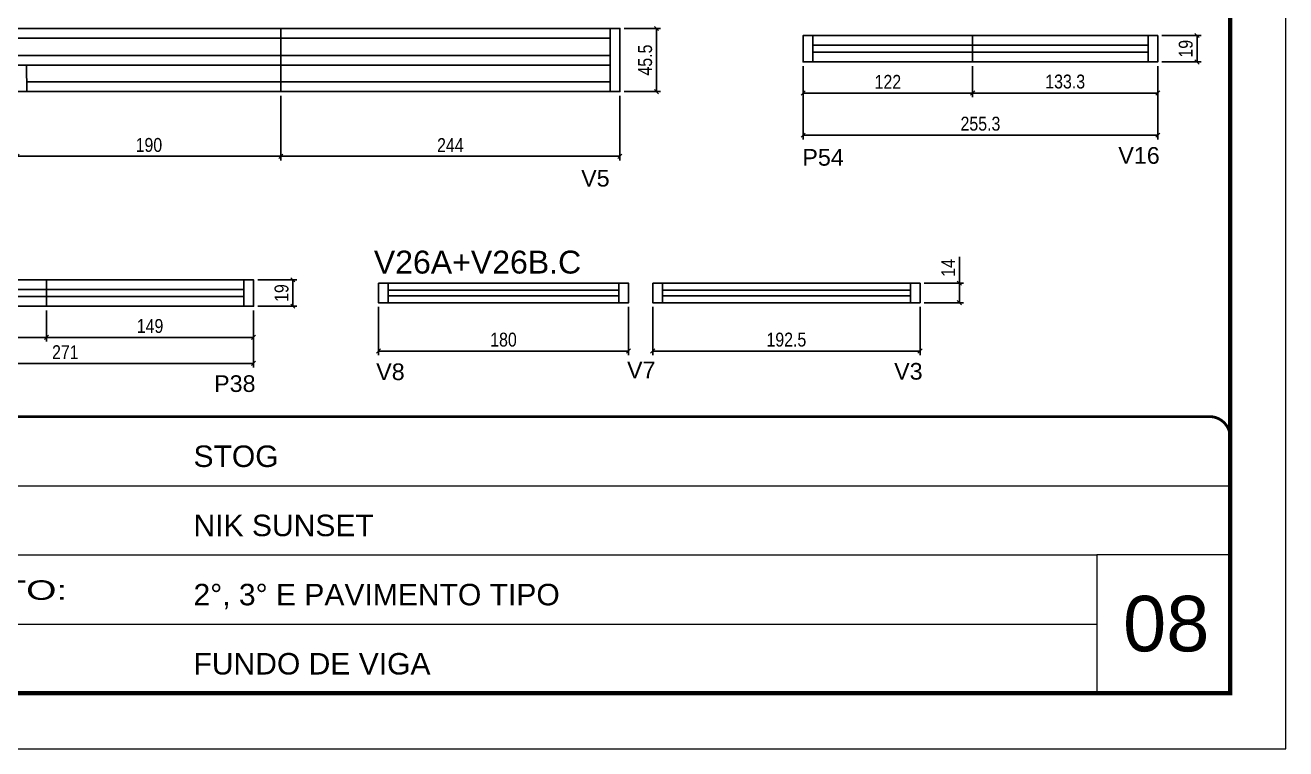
# Model space of a CAD drawing. Header units: millimetres. Extents: x 2437 to 8691, y -1523 to 4121.
# Drawn here: x 7783 to 8691, y 1922 to 2443 of the extents above; entities that cross this region are included whole.
import ezdxf

# ---------------------------------------------------------------- set-up
doc = ezdxf.new("R2010")
doc.units = ezdxf.units.MM
doc.linetypes.add('CONTINUO', pattern=[0])
doc.linetypes.add('DASHED', pattern=[0.75, 0.5, -0.25])
for name, color, linetype in [('5', 5, 'Continuous'), ('COTA', 241, 'Continuous'), ('NOMENCLATURA', 7, 'Continuous'), ('Painéis', 200, 'Continuous'), ('SARR_2.2x7', 40, 'Continuous'), ('SARR_EDITAR', 141, 'Continuous')]:
    doc.layers.add(name, color=color, linetype=linetype)
for name, color, linetype, lineweight in [('CARIMBO', 255, 'Continuous', 9), ('Folhas', 255, 'Continuous', 9), ('SARRAFO DE PRESSAO', 251, 'DASHED', 9)]:
    doc.layers.add(name, color=color, linetype=linetype, lineweight=lineweight)
doc.styles.add('ARIAL', font='arial.ttf')
doc.styles.add('COTA TECNICA', font='techl___.ttf', dxfattribs={"height": 10})
doc.styles.add('COTA TECNICA-50', font='techl___.ttf', dxfattribs={"height": 10})
doc.styles.get("Standard").update_dxf_attribs({"font": 'arial.ttf'})
doc.styles.add('Tecnologia', font='')
doc.styles.get('Tecnologia').set_extended_font_data('Forgotten Futurist')
doc.dimstyles.new('COTA PAINEL-50', dxfattribs={"dimtxt": 10, "dimasz": 3, "dimexe": 3, "dimexo": 3, "dimgap": 3, "dimtad": 1, "dimdec": 1, "dimzin": 12, "dimdsep": 46, "dimtxsty": 'COTA TECNICA-50', "dimblk1": 'OBLIQUE', "dimblk2": 'OBLIQUE', "dimsah": 1, "dimcen": 0.9, "dimclrd": 4, "dimclre": 4, "dimclrt": 240, "dimadec": 1, "dimazin": 3, "dimtfac": 1, "dimtdec": 1, "dimtmove": 0, "dimatfit": 3, "dimfxl": 1, "dimtolj": 1, "dimtzin": 12, "dimarcsym": 0})
doc.dimstyles.new('PAINEL', dxfattribs={"dimtxt": 10, "dimasz": 3, "dimexe": 3, "dimexo": 3, "dimgap": 3, "dimtad": 1, "dimdec": 1, "dimzin": 12, "dimdsep": 46, "dimtxsty": 'COTA TECNICA', "dimblk1": 'OBLIQUE', "dimblk2": 'OBLIQUE', "dimsah": 1, "dimcen": 0.9, "dimclrd": 4, "dimclre": 4, "dimclrt": 240, "dimadec": 1, "dimazin": 3, "dimtfac": 1, "dimtdec": 1, "dimtmove": 0, "dimatfit": 3, "dimfxl": 1, "dimtolj": 1, "dimtzin": 12, "dimarcsym": 0})

# ---------------------------------------------------------------- blocks, each defined once
blk = doc.blocks.new('9999999999')
at = {"color": 30, "linetype": 'CONTINUO'}
for p, q in [((98564.56, 34379.64), (99583.98, 34379.64)), ((98564.56, 34329.83), (99487.98, 34329.83)), ((99583.98, 34329.83), (99487.98, 34329.83)), ((99487.98, 34329.83), (99487.98, 34230.21)), ((98564.56, 34280.02), (99487.98, 34280.02))]:
    blk.add_line(p, q, dxfattribs=at)
at = {"color": 30, "linetype": 'CONTINUO', "const_width": 2}
blk.add_lwpolyline([(99583.98, 34230.21), (99583.98, 34414.45, 0.414214), (99568.98, 34429.45), (98228.98, 34429.45, 0.414214), (98213.98, 34414.45), (98213.98, 34245.21, 0.414214), (98228.98, 34230.21), (99583.98, 34230.21)], format="xyb", dxfattribs=at)
at = {"layer": 'Folhas'}
blk.add_lwpolyline([(98138.98, 34190.21), (99623.98, 34190.21), (99623.98, 35240.21), (98138.98, 35240.21)], close=True, dxfattribs=at)
at = {"layer": 'Folhas', "color": 30, "const_width": 3}
blk.add_lwpolyline([(98213.98, 34230.21), (99583.98, 34230.21), (99583.98, 35200.21), (98213.98, 35200.21)], close=True, dxfattribs=at)
at = {"color": 7, "linetype": 'Continuous', "ltscale": 5, "style": 'ARIAL'}
for s, height, p in [('STOG', 15.483, (98837.68, 34393.13)), ('NIK SUNSET', 15.483, (98837.68, 34343.32)), ('2°, 3° E PAVIMENTO TIPO', 15.4829, (98837.68, 34293.51)), ('FUNDO DE VIGA', 15.4829, (98837.68, 34243.7))]:
    blk.add_text(s, height=height, dxfattribs=at).set_placement(p)
at = {"layer": 'Folhas', "color": 7, "style": 'Tecnologia', "width": 1.5}
blk.add_text('PAVIMENTO:', height=14, dxfattribs=at).set_placement((98573.65, 34297.5))
blk = doc.blocks.new('_Oblique')
at = {"color": 0, "linetype": 'ByBlock', "lineweight": -2}
blk.add_line((-0.5, -0.5), (0.5, 0.5), dxfattribs=at)
blk = doc.blocks.new('*D105')
at = {"layer": 'COTA', "color": 4, "lineweight": -2, "transparency": 16777216}
for p, q in [((7967.45, 2392.48), (7967.45, 2345.91)), ((8211.45, 2392.48), (8211.45, 2345.91)), ((7967.45, 2348.91), (8211.45, 2348.91))]:
    blk.add_line(p, q, dxfattribs=at)
at = {"layer": 'Defpoints', "color": 0, "transparency": 16777216}
for p in [(7967.45, 2395.48), (8211.45, 2395.48), (8211.45, 2348.91)]:
    blk.add_point(p, dxfattribs=at)
at = {"layer": 'COTA', "color": 4, "lineweight": -2, "transparency": 16777216, "xscale": 3, "yscale": 3, "zscale": 3, "rotation": 180}
blk.add_blockref('_Oblique', (7967.45, 2348.91), dxfattribs=at)
at = {"layer": 'COTA', "color": 4, "lineweight": -2, "transparency": 16777216, "xscale": 3, "yscale": 3, "zscale": 3}
blk.add_blockref('_Oblique', (8211.45, 2348.91), dxfattribs=at)
at = {"layer": 'COTA', "color": 240, "transparency": 16777216, "insert": (8089.45, 2356.99), "char_height": 10, "attachment_point": 5, "style": 'COTA TECNICA'}
blk.add_mtext('\\A1;244', dxfattribs=at)
blk = doc.blocks.new('*D14')
at = {"layer": 'COTA', "color": 4, "lineweight": -2, "transparency": 16777216}
for p, q in [((7777.45, 2392.48), (7777.45, 2345.91)), ((7967.45, 2392.48), (7967.45, 2345.91)), ((7777.45, 2348.91), (7967.45, 2348.91))]:
    blk.add_line(p, q, dxfattribs=at)
at = {"layer": 'Defpoints', "color": 0, "transparency": 16777216}
for p in [(7777.45, 2395.48), (7967.45, 2395.48), (7967.45, 2348.91)]:
    blk.add_point(p, dxfattribs=at)
at = {"layer": 'COTA', "color": 4, "lineweight": -2, "transparency": 16777216, "xscale": 3, "yscale": 3, "zscale": 3, "rotation": 180}
blk.add_blockref('_Oblique', (7777.45, 2348.91), dxfattribs=at)
at = {"layer": 'COTA', "color": 4, "lineweight": -2, "transparency": 16777216, "xscale": 3, "yscale": 3, "zscale": 3}
blk.add_blockref('_Oblique', (7967.45, 2348.91), dxfattribs=at)
at = {"layer": 'COTA', "color": 240, "transparency": 16777216, "insert": (7872.45, 2357.04), "char_height": 10, "attachment_point": 5, "style": 'COTA TECNICA-50'}
blk.add_mtext('\\A1;190', dxfattribs=at)
blk = doc.blocks.new('*D89')
at = {"layer": 'COTA', "color": 4, "lineweight": -2, "transparency": 16777216}
for p, q in [((8601.68, 2435.88), (8629.94, 2435.88)), ((8626.94, 2416.88), (8626.94, 2435.88)), ((8601.68, 2416.88), (8629.94, 2416.88))]:
    blk.add_line(p, q, dxfattribs=at)
at = {"layer": 'Defpoints', "color": 0, "transparency": 16777216}
for p in [(8598.68, 2435.88), (8626.94, 2435.88), (8598.68, 2416.88)]:
    blk.add_point(p, dxfattribs=at)
at = {"layer": 'COTA', "color": 4, "lineweight": -2, "transparency": 16777216, "xscale": 3, "yscale": 3, "zscale": 3}
for p, rotation in [((8626.94, 2435.88), 90), ((8626.94, 2416.88), 270)]:
    blk.add_blockref('_Oblique', p, dxfattribs=dict(at, rotation=rotation))
at = {"layer": 'COTA', "color": 240, "transparency": 16777216, "insert": (8618.86, 2426.38), "char_height": 10, "attachment_point": 5, "rotation": 90, "style": 'COTA TECNICA'}
blk.add_mtext('\\A1;19', dxfattribs=at)
blk = doc.blocks.new('*D90')
at = {"layer": 'COTA', "color": 4, "linetype": 'ByBlock', "lineweight": -2, "transparency": 16777216}
for p, q in [((8343.39, 2413.88), (8343.39, 2391.48)), ((8465.39, 2413.88), (8465.39, 2391.48)), ((8343.39, 2394.48), (8465.39, 2394.48))]:
    blk.add_line(p, q, dxfattribs=at)
at = {"layer": 'Defpoints', "color": 0, "linetype": 'ByBlock', "transparency": 16777216}
for p in [(8343.39, 2416.88), (8465.39, 2416.88), (8465.39, 2394.48)]:
    blk.add_point(p, dxfattribs=at)
at = {"layer": 'COTA', "color": 4, "linetype": 'ByBlock', "lineweight": -2, "transparency": 16777216, "xscale": 3, "yscale": 3, "zscale": 3, "rotation": 180}
blk.add_blockref('_Oblique', (8343.39, 2394.48), dxfattribs=at)
at = {"layer": 'COTA', "color": 4, "linetype": 'ByBlock', "lineweight": -2, "transparency": 16777216, "xscale": 3, "yscale": 3, "zscale": 3}
blk.add_blockref('_Oblique', (8465.39, 2394.48), dxfattribs=at)
at = {"layer": 'COTA', "color": 240, "linetype": 'ByBlock', "transparency": 16777216, "insert": (8404.39, 2402.54), "char_height": 10, "attachment_point": 5, "style": 'COTA TECNICA-50'}
blk.add_mtext('\\A1;122', dxfattribs=at)
blk = doc.blocks.new('*D91')
at = {"layer": 'COTA', "color": 4, "linetype": 'ByBlock', "lineweight": -2, "transparency": 16777216}
for p, q in [((8465.39, 2413.88), (8465.39, 2391.48)), ((8598.68, 2413.88), (8598.68, 2391.48)), ((8465.39, 2394.48), (8598.68, 2394.48))]:
    blk.add_line(p, q, dxfattribs=at)
at = {"layer": 'Defpoints', "color": 0, "linetype": 'ByBlock', "transparency": 16777216}
for p in [(8465.39, 2416.88), (8598.68, 2416.88), (8598.68, 2394.48)]:
    blk.add_point(p, dxfattribs=at)
at = {"layer": 'COTA', "color": 4, "linetype": 'ByBlock', "lineweight": -2, "transparency": 16777216, "xscale": 3, "yscale": 3, "zscale": 3, "rotation": 180}
blk.add_blockref('_Oblique', (8465.39, 2394.48), dxfattribs=at)
at = {"layer": 'COTA', "color": 4, "linetype": 'ByBlock', "lineweight": -2, "transparency": 16777216, "xscale": 3, "yscale": 3, "zscale": 3}
blk.add_blockref('_Oblique', (8598.68, 2394.48), dxfattribs=at)
at = {"layer": 'COTA', "color": 240, "linetype": 'ByBlock', "transparency": 16777216, "insert": (8532.03, 2402.7), "char_height": 10, "attachment_point": 5, "style": 'COTA TECNICA-50'}
blk.add_mtext('\\A1;133.3', dxfattribs=at)
blk = doc.blocks.new('*D159')
at = {"layer": 'COTA', "color": 4, "lineweight": -2, "transparency": 16777216}
for p, q in [((8343.39, 2413.88), (8343.39, 2361.14)), ((8598.68, 2413.88), (8598.68, 2361.14)), ((8343.39, 2364.14), (8598.68, 2364.14))]:
    blk.add_line(p, q, dxfattribs=at)
at = {"layer": 'Defpoints', "color": 0, "transparency": 16777216}
for p in [(8343.39, 2416.88), (8598.68, 2416.88), (8598.68, 2364.14)]:
    blk.add_point(p, dxfattribs=at)
at = {"layer": 'COTA', "color": 4, "lineweight": -2, "transparency": 16777216, "xscale": 3, "yscale": 3, "zscale": 3, "rotation": 180}
blk.add_blockref('_Oblique', (8343.39, 2364.14), dxfattribs=at)
at = {"layer": 'COTA', "color": 4, "lineweight": -2, "transparency": 16777216, "xscale": 3, "yscale": 3, "zscale": 3}
blk.add_blockref('_Oblique', (8598.68, 2364.14), dxfattribs=at)
at = {"layer": 'COTA', "color": 240, "transparency": 16777216, "insert": (8471.03, 2372.36), "char_height": 10, "attachment_point": 5, "style": 'COTA TECNICA'}
blk.add_mtext('\\A1;255.3', dxfattribs=at)
blk = doc.blocks.new('*D160')
at = {"layer": 'COTA', "color": 4, "lineweight": -2, "transparency": 16777216}
for p, q in [((8214.45, 2440.98), (8240.8, 2440.98)), ((8237.8, 2440.98), (8237.8, 2395.48)), ((8214.45, 2395.48), (8240.8, 2395.48))]:
    blk.add_line(p, q, dxfattribs=at)
at = {"layer": 'Defpoints', "color": 0, "transparency": 16777216}
for p in [(8211.45, 2440.98), (8211.45, 2395.48), (8237.8, 2395.48)]:
    blk.add_point(p, dxfattribs=at)
at = {"layer": 'COTA', "color": 4, "lineweight": -2, "transparency": 16777216, "xscale": 3, "yscale": 3, "zscale": 3}
for p, rotation in [((8237.8, 2440.98), 90), ((8237.8, 2395.48), 270)]:
    blk.add_blockref('_Oblique', p, dxfattribs=dict(at, rotation=rotation))
at = {"layer": 'COTA', "color": 240, "transparency": 16777216, "insert": (8229.69, 2418.23), "char_height": 10, "attachment_point": 5, "rotation": 90, "style": 'COTA TECNICA-50'}
blk.add_mtext('\\A1;45.5', dxfattribs=at)
blk = doc.blocks.new('*D92')
at = {"layer": 'COTA', "color": 4, "lineweight": -2, "transparency": 16777216}
for p, q in [((7950.77, 2259.96), (7979.04, 2259.96)), ((7976.04, 2240.96), (7976.04, 2259.96)), ((7950.77, 2240.96), (7979.04, 2240.96))]:
    blk.add_line(p, q, dxfattribs=at)
at = {"layer": 'Defpoints', "color": 0, "transparency": 16777216}
for p in [(7947.77, 2259.96), (7976.04, 2259.96), (7947.77, 2240.96)]:
    blk.add_point(p, dxfattribs=at)
at = {"layer": 'COTA', "color": 4, "lineweight": -2, "transparency": 16777216, "xscale": 3, "yscale": 3, "zscale": 3}
for p, rotation in [((7976.04, 2259.96), 90), ((7976.04, 2240.96), 270)]:
    blk.add_blockref('_Oblique', p, dxfattribs=dict(at, rotation=rotation))
at = {"layer": 'COTA', "color": 240, "transparency": 16777216, "insert": (7967.95, 2250.46), "char_height": 10, "attachment_point": 5, "rotation": 90, "style": 'COTA TECNICA'}
blk.add_mtext('\\A1;19', dxfattribs=at)
blk = doc.blocks.new('*D93')
at = {"layer": 'COTA', "color": 4, "linetype": 'ByBlock', "lineweight": -2, "transparency": 16777216}
for p, q in [((7676.78, 2237.96), (7676.78, 2215.56)), ((7798.78, 2237.96), (7798.78, 2215.56)), ((7676.78, 2218.56), (7798.78, 2218.56))]:
    blk.add_line(p, q, dxfattribs=at)
at = {"layer": 'Defpoints', "color": 0, "linetype": 'ByBlock', "transparency": 16777216}
for p in [(7676.78, 2240.96), (7798.78, 2240.96), (7798.78, 2218.56)]:
    blk.add_point(p, dxfattribs=at)
at = {"layer": 'COTA', "color": 4, "linetype": 'ByBlock', "lineweight": -2, "transparency": 16777216, "xscale": 3, "yscale": 3, "zscale": 3, "rotation": 180}
blk.add_blockref('_Oblique', (7676.78, 2218.56), dxfattribs=at)
at = {"layer": 'COTA', "color": 4, "linetype": 'ByBlock', "lineweight": -2, "transparency": 16777216, "xscale": 3, "yscale": 3, "zscale": 3}
blk.add_blockref('_Oblique', (7798.78, 2218.56), dxfattribs=at)
at = {"layer": 'COTA', "color": 240, "linetype": 'ByBlock', "transparency": 16777216, "insert": (7737.78, 2226.62), "char_height": 10, "attachment_point": 5, "style": 'COTA TECNICA-50'}
blk.add_mtext('\\A1;122', dxfattribs=at)
blk = doc.blocks.new('*D94')
at = {"layer": 'COTA', "color": 4, "linetype": 'ByBlock', "lineweight": -2, "transparency": 16777216}
for p, q in [((7798.78, 2237.96), (7798.78, 2215.56)), ((7947.77, 2237.96), (7947.77, 2215.56)), ((7798.78, 2218.56), (7947.77, 2218.56))]:
    blk.add_line(p, q, dxfattribs=at)
at = {"layer": 'Defpoints', "color": 0, "linetype": 'ByBlock', "transparency": 16777216}
for p in [(7798.78, 2240.96), (7947.77, 2240.96), (7947.77, 2218.56)]:
    blk.add_point(p, dxfattribs=at)
at = {"layer": 'COTA', "color": 4, "linetype": 'ByBlock', "lineweight": -2, "transparency": 16777216, "xscale": 3, "yscale": 3, "zscale": 3, "rotation": 180}
blk.add_blockref('_Oblique', (7798.78, 2218.56), dxfattribs=at)
at = {"layer": 'COTA', "color": 4, "linetype": 'ByBlock', "lineweight": -2, "transparency": 16777216, "xscale": 3, "yscale": 3, "zscale": 3}
blk.add_blockref('_Oblique', (7947.77, 2218.56), dxfattribs=at)
at = {"layer": 'COTA', "color": 240, "linetype": 'ByBlock', "transparency": 16777216, "insert": (7873.28, 2226.66), "char_height": 10, "attachment_point": 5, "style": 'COTA TECNICA-50'}
blk.add_mtext('\\A1;149', dxfattribs=at)
blk = doc.blocks.new('*D164')
at = {"layer": 'COTA', "color": 4, "lineweight": -2, "transparency": 16777216}
for p, q in [((7676.78, 2237.96), (7676.78, 2196.8)), ((7947.77, 2237.96), (7947.77, 2196.8)), ((7676.78, 2199.8), (7947.77, 2199.8))]:
    blk.add_line(p, q, dxfattribs=at)
at = {"layer": 'Defpoints', "color": 0, "transparency": 16777216}
for p in [(7676.78, 2240.96), (7947.77, 2240.96), (7947.77, 2199.8)]:
    blk.add_point(p, dxfattribs=at)
at = {"layer": 'COTA', "color": 4, "lineweight": -2, "transparency": 16777216, "xscale": 3, "yscale": 3, "zscale": 3, "rotation": 180}
blk.add_blockref('_Oblique', (7676.78, 2199.8), dxfattribs=at)
at = {"layer": 'COTA', "color": 4, "lineweight": -2, "transparency": 16777216, "xscale": 3, "yscale": 3, "zscale": 3}
blk.add_blockref('_Oblique', (7947.77, 2199.8), dxfattribs=at)
at = {"layer": 'COTA', "color": 240, "transparency": 16777216, "insert": (7812.28, 2207.87), "char_height": 10, "attachment_point": 5, "style": 'COTA TECNICA'}
blk.add_mtext('\\A1;271', dxfattribs=at)
blk = doc.blocks.new('*D95')
at = {"layer": 'COTA', "color": 4, "lineweight": -2, "transparency": 16777216}
for p, q in [((8455.85, 2257.52), (8455.85, 2276.64)), ((8430.58, 2257.52), (8458.85, 2257.52)), ((8455.85, 2243.52), (8455.85, 2257.52)), ((8430.58, 2243.52), (8458.85, 2243.52))]:
    blk.add_line(p, q, dxfattribs=at)
at = {"layer": 'Defpoints', "color": 0, "transparency": 16777216}
for p in [(8427.58, 2257.52), (8455.85, 2257.52), (8427.58, 2243.52)]:
    blk.add_point(p, dxfattribs=at)
at = {"layer": 'COTA', "color": 4, "lineweight": -2, "transparency": 16777216, "xscale": 3, "yscale": 3, "zscale": 3}
for p, rotation in [((8455.85, 2257.52), 90), ((8455.85, 2243.52), 270)]:
    blk.add_blockref('_Oblique', p, dxfattribs=dict(at, rotation=rotation))
at = {"layer": 'COTA', "color": 240, "transparency": 16777216, "insert": (8447.77, 2268.58), "char_height": 10, "attachment_point": 5, "rotation": 90, "style": 'COTA TECNICA'}
blk.add_mtext('\\A1;14', dxfattribs=at)
blk = doc.blocks.new('*D165')
at = {"layer": 'COTA', "color": 4, "linetype": 'ByBlock', "lineweight": -2, "transparency": 16777216}
for p, q in [((8037.7, 2240.52), (8037.7, 2205.72)), ((8217.7, 2240.52), (8217.7, 2205.72)), ((8037.7, 2208.72), (8217.7, 2208.72))]:
    blk.add_line(p, q, dxfattribs=at)
at = {"layer": 'Defpoints', "color": 0, "linetype": 'ByBlock', "transparency": 16777216}
for p in [(8037.7, 2243.52), (8217.7, 2243.52), (8217.7, 2208.72)]:
    blk.add_point(p, dxfattribs=at)
at = {"layer": 'COTA', "color": 4, "linetype": 'ByBlock', "lineweight": -2, "transparency": 16777216, "xscale": 3, "yscale": 3, "zscale": 3, "rotation": 180}
blk.add_blockref('_Oblique', (8037.7, 2208.72), dxfattribs=at)
at = {"layer": 'COTA', "color": 4, "linetype": 'ByBlock', "lineweight": -2, "transparency": 16777216, "xscale": 3, "yscale": 3, "zscale": 3}
blk.add_blockref('_Oblique', (8217.7, 2208.72), dxfattribs=at)
at = {"layer": 'COTA', "color": 240, "linetype": 'ByBlock', "transparency": 16777216, "insert": (8127.7, 2216.84), "char_height": 10, "attachment_point": 5, "style": 'COTA TECNICA-50'}
blk.add_mtext('\\A1;180', dxfattribs=at)
blk = doc.blocks.new('*D166')
at = {"layer": 'COTA', "color": 4, "linetype": 'ByBlock', "lineweight": -2, "transparency": 16777216}
for p, q in [((8235.08, 2240.52), (8235.08, 2205.72)), ((8427.58, 2240.52), (8427.58, 2205.72)), ((8235.08, 2208.72), (8427.58, 2208.72))]:
    blk.add_line(p, q, dxfattribs=at)
at = {"layer": 'Defpoints', "color": 0, "linetype": 'ByBlock', "transparency": 16777216}
for p in [(8235.08, 2243.52), (8427.58, 2243.52), (8427.58, 2208.72)]:
    blk.add_point(p, dxfattribs=at)
at = {"layer": 'COTA', "color": 4, "linetype": 'ByBlock', "lineweight": -2, "transparency": 16777216, "xscale": 3, "yscale": 3, "zscale": 3, "rotation": 180}
blk.add_blockref('_Oblique', (8235.08, 2208.72), dxfattribs=at)
at = {"layer": 'COTA', "color": 4, "linetype": 'ByBlock', "lineweight": -2, "transparency": 16777216, "xscale": 3, "yscale": 3, "zscale": 3}
blk.add_blockref('_Oblique', (8427.58, 2208.72), dxfattribs=at)
at = {"layer": 'COTA', "color": 240, "linetype": 'ByBlock', "transparency": 16777216, "insert": (8331.33, 2216.86), "char_height": 10, "attachment_point": 5, "style": 'COTA TECNICA-50'}
blk.add_mtext('\\A1;192.5', dxfattribs=at)

msp = doc.modelspace()

# ---------------------------------------------------------------- linework, layer by layer
at = {"layer": 'Painéis'}
msp.add_line((7967.45, 2395.48), (7967.45, 2440.98), dxfattribs=at)
msp.add_lwpolyline([(7777.45, 2395.48), (8211.45, 2395.48), (8211.45, 2440.98), (7324.43, 2440.98), (7324.43, 2395.48), (7758.43, 2395.48)], dxfattribs=at)
for points in [[(8465.39, 2416.88), (8343.39, 2416.88), (8343.39, 2435.88), (8465.39, 2435.88)], [(8465.39, 2435.88), (8598.69, 2435.88), (8598.69, 2416.88), (8465.39, 2416.88)], [(7798.78, 2240.96), (7676.78, 2240.96), (7676.78, 2259.96), (7798.78, 2259.96)], [(7798.78, 2259.96), (7947.78, 2259.96), (7947.78, 2240.96), (7798.78, 2240.96)]]:
    msp.add_lwpolyline(points, close=True, dxfattribs=at)
at = {"layer": 'Painéis', "linetype": 'ByBlock'}
for points in [[(8037.7, 2257.52), (8037.7, 2243.52), (8217.7, 2243.52), (8217.7, 2257.52)], [(8235.08, 2257.52), (8235.08, 2243.52), (8427.58, 2243.52), (8427.58, 2257.52)]]:
    msp.add_lwpolyline(points, close=True, dxfattribs=at)
at = {"layer": 'SARR_2.2x7', "linetype": 'Continuous'}
for p, q in [((7777.45, 2433.98), (7967.45, 2433.98)), ((7967.45, 2433.98), (8204.45, 2433.98)), ((8204.45, 2440.98), (8204.45, 2395.48)), ((8350.39, 2435.88), (8350.39, 2416.88)), ((8591.68, 2435.88), (8591.68, 2416.88)), ((8591.68, 2428.88), (8350.39, 2428.88)), ((8350.39, 2423.88), (8591.68, 2423.88)), ((7777.45, 2421.48), (7967.45, 2421.48)), ((7777.45, 2414.48), (7967.45, 2414.48)), ((7784.43, 2414.48), (7784.45, 2395.48)), ((7967.45, 2421.48), (8204.45, 2421.48)), ((7967.45, 2414.48), (8204.45, 2414.48)), ((7784.44, 2402.48), (7967.45, 2402.48)), ((7967.45, 2402.48), (8204.45, 2402.48)), ((7940.77, 2259.96), (7940.77, 2240.96)), ((7940.77, 2252.96), (7683.78, 2252.96)), ((8044.7, 2257.52), (8044.7, 2243.52)), ((8210.7, 2257.52), (8210.7, 2243.52)), ((8242.08, 2257.52), (8242.08, 2243.52)), ((8420.58, 2257.52), (8420.58, 2243.52)), ((7683.78, 2247.96), (7940.77, 2247.96))]:
    msp.add_line(p, q, dxfattribs=at)
at = {"layer": 'SARR_EDITAR', "linetype": 'Continuous'}
for p, q in [((8044.7, 2252.52), (8210.7, 2252.52)), ((8242.08, 2252.52), (8420.58, 2252.52)), ((8044.7, 2248.52), (8210.7, 2248.52)), ((8242.08, 2248.52), (8420.58, 2248.52))]:
    msp.add_line(p, q, dxfattribs=at)

# ---------------------------------------------------------------- block references
at = {"layer": 'SARRAFO DE PRESSAO', "color": 6, "linetype": 'ByBlock'}
msp.add_blockref('9999999999', (-90933.14, -32267.94), dxfattribs=at)

# ---------------------------------------------------------------- texts
at = {"layer": '5', "linetype": 'Continuous'}
for s, p in [('P54', (8342.84, 2342.18)), ('V16', (8570.28, 2343.57)), ('V5', (8183.61, 2327.14)), ('V8', (8036.07, 2187.77)), ('V7', (8216.63, 2189.11)), ('V3', (8408.91, 2188.11)), ('P38', (7919.37, 2179.23))]:
    msp.add_text(s, height=12, rotation=359.99996, dxfattribs=at).set_placement(p)
at = {"layer": 'CARIMBO', "style": 'ARIAL'}
msp.add_text('08', height=40, dxfattribs=at).set_placement((8573.7, 1992.41))
at = {"layer": 'NOMENCLATURA', "linetype": 'Continuous'}
msp.add_text('V26A+V26B.C', height=16.5, dxfattribs=at).set_placement((8034.37, 2264.49))

# ---------------------------------------------------------------- dimensions: what is measured, and where the dimension line sits
at = {"layer": 'COTA'}
for base, p1, p2, dimstyle, picture, middle in [((8237.8, 2395.48), (8211.45, 2440.98), (8211.45, 2395.48), 'COTA PAINEL-50', '*D160', (8229.69, 2418.23)), ((8626.94, 2435.88), (8598.68, 2416.88), (8598.68, 2435.88), 'PAINEL', '*D89', (8618.86, 2426.38)), ((8455.85, 2257.52), (8427.58, 2243.52), (8427.58, 2257.52), 'PAINEL', '*D95', (8447.77, 2268.58)), ((7976.04, 2259.96), (7947.77, 2240.96), (7947.77, 2259.96), 'PAINEL', '*D92', (7967.95, 2250.46))]:
    dim = msp.add_linear_dim(base=base, p1=p1, p2=p2, angle=90, dimstyle=dimstyle, dxfattribs=at)
    dim.commit()
    dim.dimension.update_dxf_attribs({"geometry": picture, "text_midpoint": middle})
at = {"layer": 'COTA', "color": 1, "linetype": 'ByBlock'}
for base, p1, p2, picture, middle in [((8465.39, 2394.48), (8343.39, 2416.88), (8465.39, 2416.88), '*D90', (8404.39, 2402.54)), ((8598.68, 2394.48), (8465.39, 2416.88), (8598.68, 2416.88), '*D91', (8532.03, 2402.7)), ((8217.7, 2208.72), (8037.7, 2243.52), (8217.7, 2243.52), '*D165', (8127.7, 2216.84)), ((8427.58, 2208.72), (8235.08, 2243.52), (8427.58, 2243.52), '*D166', (8331.33, 2216.86)), ((7798.78, 2218.56), (7676.78, 2240.96), (7798.78, 2240.96), '*D93', (7737.78, 2226.62)), ((7947.77, 2218.56), (7798.78, 2240.96), (7947.77, 2240.96), '*D94', (7873.28, 2226.66))]:
    dim = msp.add_linear_dim(base=base, p1=p1, p2=p2, dimstyle='COTA PAINEL-50', override={"dimarcsym": 1}, dxfattribs=at)
    dim.commit()
    dim.dimension.update_dxf_attribs({"geometry": picture, "text_midpoint": middle})
at = {"layer": 'COTA', "color": 5}
for base, p1, p2, picture, middle in [((8598.68, 2364.14), (8343.39, 2416.88), (8598.68, 2416.88), '*D159', (8471.03, 2372.36)), ((8211.45, 2348.91), (7967.45, 2395.48), (8211.45, 2395.48), '*D105', (8089.45, 2356.99)), ((7947.77, 2199.8), (7676.78, 2240.96), (7947.77, 2240.96), '*D164', (7812.28, 2207.87))]:
    dim = msp.add_linear_dim(base=base, p1=p1, p2=p2, dimstyle='PAINEL', dxfattribs=at)
    dim.commit()
    dim.dimension.update_dxf_attribs({"geometry": picture, "text_midpoint": middle})
at = {"layer": 'COTA'}
dim = msp.add_linear_dim(base=(7967.45, 2348.91), p1=(7777.45, 2395.48), p2=(7967.45, 2395.48), dimstyle='COTA PAINEL-50', dxfattribs=at)
dim.commit()
dim.dimension.update_dxf_attribs({"geometry": '*D14', "text_midpoint": (7872.45, 2357.04)})

doc.saveas('drawing.dxf')
